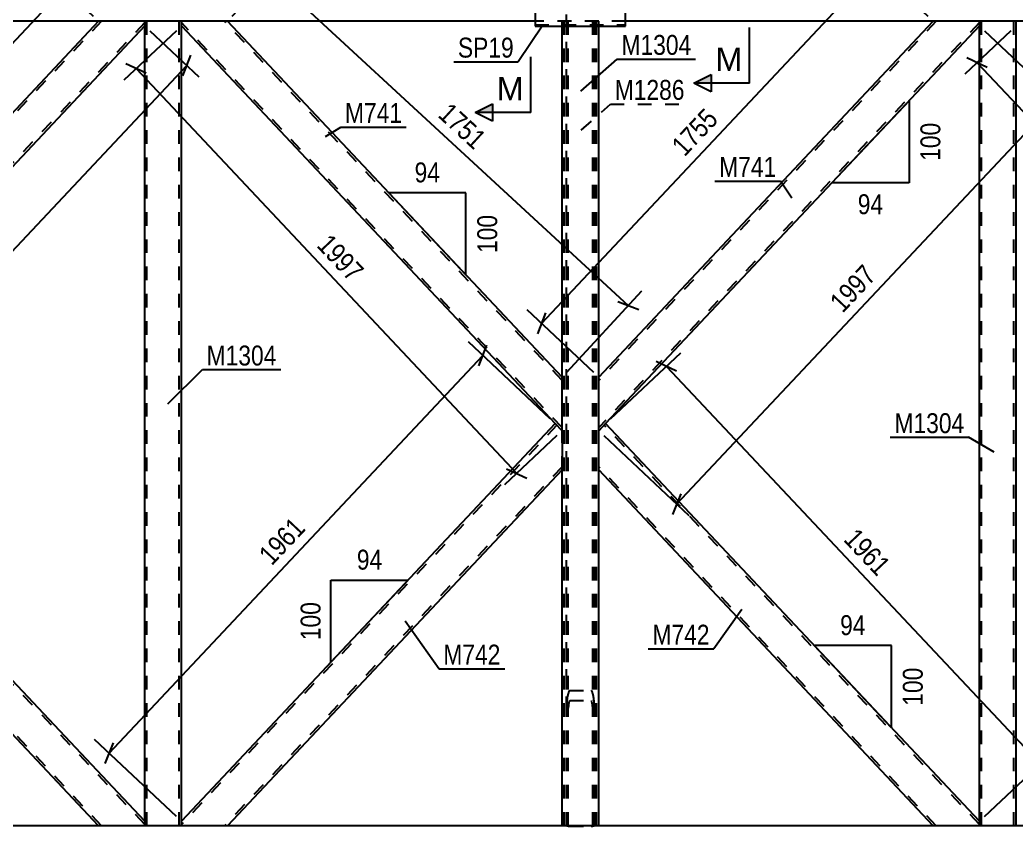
# Model space of a CAD drawing. Header units: millimetres. Extents: x -135 to 1054, y -647 to 194.
# Drawn here: x 540.4 to 683.6, y -121.6 to -5.8 of the extents above; entities that cross this region are included whole.
import ezdxf

# ---------------------------------------------------------------- set-up
doc = ezdxf.new("R2010")
doc.units = ezdxf.units.MM
doc.linetypes.add('DXK_LINE_DOT2', pattern=[3.9198, 1.9599, -1.9599])
doc.styles.add('Arial', font='ARIAL.TTF', dxfattribs={"height": 0.2})
doc.styles.add('Arial Narrow', font='ARIALN.TTF', dxfattribs={"height": 0.2})

# ---------------------------------------------------------------- blocks, each defined once
blk = doc.blocks.new('Part-122571314-7577 - 7179')
at = {"color": 2, "linetype": 'Continuous'}
for p, q in [((563.64, -6.66), (563.64, -6)), ((563.64, -6.66), (617.38, -63.8)), ((618.36, -57.14), (570.27, -6)), ((618.36, -64.85), (618.36, -57.14))]:
    blk.add_line(p, q, dxfattribs=at)
at = {"color": 7, "linetype": 'DXK_LINE_DOT2'}
for p, q in [((570.27, -6), (563.64, -6)), ((618.36, -64.38), (563.64, -6.19)), ((618.36, -57.61), (569.83, -6)), ((618.36, -64.85), (617.38, -63.8)), ((618.36, -64.38), (618.36, -64.34))]:
    blk.add_line(p, q, dxfattribs=at)
blk = doc.blocks.new('Part-122571314-7204 - 7179')
at = {"color": 7, "linetype": 'DXK_LINE_DOT2'}
for p, q in [((619.05, 12.36), (619.01, 12.29)), ((619.01, -121.6), (619.01, 12.29)), ((619.15, 12.42), (619.05, 12.36)), ((619.31, 12.46), (619.15, 12.42)), ((619.25, 12.29), (619.27, 12.33)), ((619.25, -121.6), (619.25, 12.29)), ((619.27, 12.33), (619.32, 12.36)), ((619.49, 12.48), (619.31, 12.46)), ((619.32, 12.36), (619.4, 12.38)), ((619.4, 12.38), (619.49, 12.38)), ((619.49, 12.48), (622.53, 12.48)), ((619.49, 12.38), (622.53, 12.38)), ((622.72, 12.46), (622.53, 12.48)), ((622.53, 12.38), (622.62, 12.38)), ((622.62, 12.38), (622.7, 12.36)), ((622.7, 12.36), (622.75, 12.33)), ((622.87, 12.42), (622.72, 12.46)), ((622.75, 12.33), (622.77, 12.29)), ((622.77, -121.6), (622.77, 12.29)), ((622.98, 12.36), (622.87, 12.42)), ((623.01, 12.29), (622.98, 12.36)), ((623.01, -121.6), (623.01, 12.29)), ((619.01, 11.09), (619.05, 11.02)), ((619.05, 11.02), (619.15, 10.95)), ((619.15, 10.95), (619.31, 10.91)), ((619.27, 11.05), (619.25, 11.09)), ((619.32, 11.02), (619.27, 11.05)), ((619.31, 10.91), (619.49, 10.9)), ((619.4, 11), (619.32, 11.02)), ((619.49, 10.99), (619.4, 11)), ((619.49, 10.99), (622.53, 10.99)), ((619.49, 10.9), (622.53, 10.9)), ((622.62, 11), (622.53, 10.99)), ((622.53, 10.9), (622.72, 10.91)), ((622.7, 11.02), (622.62, 11)), ((622.75, 11.05), (622.7, 11.02)), ((622.72, 10.91), (622.87, 10.95)), ((622.77, 11.09), (622.75, 11.05)), ((622.87, 10.95), (622.98, 11.02)), ((622.98, 11.02), (623.01, 11.09)), ((619.01, -104.98), (619.01, -2.17)), ((623.01, -121.6), (623.01, -1.54)), ((619.49, -102.16), (619.31, -102.38)), ((619.49, -102.16), (622.53, -102.16)), ((622.72, -102.38), (622.53, -102.16)), ((619.05, -103.9), (619.01, -104.98)), ((619.25, -104.98), (619.27, -104.44)), ((619.4, -103.68), (619.49, -103.57)), ((619.49, -103.57), (622.53, -103.57)), ((622.53, -103.57), (622.62, -103.68)), ((622.75, -104.44), (622.77, -104.98)), ((623.01, -104.98), (622.98, -103.9)), ((622.77, -121.6), (619.01, -121.6)), ((619.05, -121.6), (619.15, -121.6)), ((619.15, -121.6), (622.87, -121.6)), ((619.15, -121.6), (619.31, -121.62)), ((619.31, -121.62), (619.49, -121.63)), ((619.49, -121.63), (622.53, -121.63)), ((622.53, -121.63), (622.72, -121.62)), ((622.72, -121.62), (622.87, -121.6)), ((623.01, -121.6), (622.77, -121.6)), ((622.87, -121.6), (622.98, -121.6))]:
    blk.add_line(p, q, dxfattribs=at)
for centre, radius, start, end in [((624.73, -104.08), 5.69, 162.5128, 178.14), ((617.29, -104.08), 5.69, 1.86, 17.4875), ((622.11, -104.53), 2.84, 162.5128, 178.14), ((619.91, -104.53), 2.84, 1.86, 17.4875)]:
    blk.add_arc(centre, radius, start, end, dxfattribs=at)
blk = doc.blocks.new('Part-122571314-7272 - 7179')
at = {"color": 2, "linetype": 'Continuous'}
for p, q in [((614.5, -6), (447.5, -6)), ((794.5, -6), (627.5, -6))]:
    blk.add_line(p, q, dxfattribs=at)
at = {"color": 7, "linetype": 'DXK_LINE_DOT2'}
blk.add_line((627.5, -6), (614.5, -6), dxfattribs=at)
blk = doc.blocks.new('Part-122571314-7277 - 7179')
at = {"color": 7, "linetype": 'DXK_LINE_DOT2'}
blk.add_line((780, -121.6), (190.48, -121.6), dxfattribs=at)
at = {"color": 2, "linetype": 'Continuous'}
blk.add_line((780, -121.6), (198.6, -121.6), dxfattribs=at)
blk = doc.blocks.new('Part-122571314-7482 - 7179')
at = {"color": 2, "linetype": 'Continuous'}
for p, q in [((504.62, -63.8), (501, -67.65)), ((558.36, -120.94), (504.62, -63.8)), ((551.73, -121.6), (501, -67.65)), ((558.36, -121.6), (558.36, -120.94))]:
    blk.add_line(p, q, dxfattribs=at)
at = {"color": 7, "linetype": 'DXK_LINE_DOT2'}
for p, q in [((558.36, -121.41), (504.41, -64.03)), ((501.22, -67.42), (501.24, -67.4)), ((552.17, -121.6), (501.22, -67.42)), ((558.36, -121.6), (551.73, -121.6))]:
    blk.add_line(p, q, dxfattribs=at)
blk = doc.blocks.new('Part-122571314-7352 - 7179')
at = {"color": 2, "linetype": 'Continuous'}
for p, q in [((623.64, -57.14), (671.73, -6)), ((678.36, -6.66), (624.62, -63.8)), ((678.36, -6.66), (678.36, -6)), ((623.64, -63.91), (623.64, -57.14)), ((623.64, -64.85), (623.64, -63.91))]:
    blk.add_line(p, q, dxfattribs=at)
at = {"color": 7, "linetype": 'DXK_LINE_DOT2'}
for p, q in [((672.17, -6), (623.64, -57.61)), ((678.36, -6.19), (623.64, -64.38)), ((678.36, -6), (671.73, -6)), ((624.62, -63.8), (623.64, -64.85)), ((623.64, -64.78), (623.64, -63.91)), ((623.64, -64.38), (623.64, -64.34))]:
    blk.add_line(p, q, dxfattribs=at)
blk = doc.blocks.new('Part-122571314-7405 - 7179')
at = {"color": 2, "linetype": 'Continuous'}
for p, q in [((627.5, 5.73), (614.5, 5.73)), ((614.5, 5.73), (614.5, -6.71)), ((614.5, 5.51), (627.5, 5.51)), ((627.5, -6.71), (627.5, 5.73)), ((614.5, -6.71), (627.5, -6.71))]:
    blk.add_line(p, q, dxfattribs=at)
at = {"color": 7, "linetype": 'DXK_LINE_DOT2'}
blk.add_line((614.5, -6.49), (627.5, -6.49), dxfattribs=at)
blk = doc.blocks.new('Part-122571314-7467 - 7179')
at = {"color": 2, "linetype": 'Continuous'}
for p, q in [((624.62, -63.8), (623.64, -64.85)), ((678.36, -120.94), (624.62, -63.8)), ((623.64, -69.53), (623.64, -64.85)), ((623.64, -70.46), (623.64, -69.53)), ((671.73, -121.6), (623.64, -70.46)), ((678.36, -121.6), (678.36, -120.94))]:
    blk.add_line(p, q, dxfattribs=at)
at = {"color": 7, "linetype": 'DXK_LINE_DOT2'}
for p, q in [((678.36, -121.41), (624.41, -64.03)), ((623.64, -70.39), (623.64, -69.53)), ((672.17, -121.6), (623.64, -69.99)), ((678.36, -121.6), (671.73, -121.6))]:
    blk.add_line(p, q, dxfattribs=at)
blk = doc.blocks.new('Part-122571314-7527 - 7179')
at = {"color": 7, "linetype": 'DXK_LINE_DOT2'}
for p, q in [((683.64, -6), (678.36, -6)), ((678.36, -6.66), (678.36, -6)), ((678.68, -121.6), (678.68, -6)), ((683.32, -121.6), (683.32, -6)), ((683.64, -6.66), (683.64, -6)), ((678.36, -121.6), (678.36, -120.94)), ((683.64, -121.6), (678.36, -121.6)), ((683.64, -121.6), (683.64, -120.94))]:
    blk.add_line(p, q, dxfattribs=at)
at = {"color": 2, "linetype": 'Continuous'}
for p, q in [((678.36, -120.94), (678.36, -6.66)), ((683.64, -120.94), (683.64, -6.66))]:
    blk.add_line(p, q, dxfattribs=at)
blk = doc.blocks.new('Part-122571314-7532 - 7179')
at = {"color": 7, "linetype": 'DXK_LINE_DOT2'}
for p, q in [((563.64, -6), (558.36, -6)), ((558.36, -6.66), (558.36, -6)), ((558.68, -121.6), (558.68, -6)), ((563.32, -121.6), (563.32, -6)), ((563.64, -6.66), (563.64, -6)), ((558.36, -121.6), (558.36, -120.94)), ((563.64, -121.6), (558.36, -121.6)), ((563.64, -121.6), (563.64, -120.94))]:
    blk.add_line(p, q, dxfattribs=at)
at = {"color": 2, "linetype": 'Continuous'}
for p, q in [((558.36, -120.94), (558.36, -6.66)), ((563.64, -120.94), (563.64, -6.66))]:
    blk.add_line(p, q, dxfattribs=at)
blk = doc.blocks.new('Part-122571314-7582 - 7179')
at = {"color": 2, "linetype": 'Continuous'}
for p, q in [((617.38, -63.8), (563.64, -120.94)), ((618.36, -64.85), (617.38, -63.8)), ((618.36, -64.85), (618.36, -70.46)), ((618.36, -70.46), (570.27, -121.6)), ((563.64, -121.6), (563.64, -120.94))]:
    blk.add_line(p, q, dxfattribs=at)
at = {"color": 7, "linetype": 'DXK_LINE_DOT2'}
for p, q in [((617.6, -64.03), (563.64, -121.41)), ((618.36, -69.99), (569.83, -121.6)), ((570.27, -121.6), (563.64, -121.6))]:
    blk.add_line(p, q, dxfattribs=at)
blk = doc.blocks.new('Part-122571314-7592 - 7179')
at = {"color": 7, "linetype": 'DXK_LINE_DOT2'}
for p, q in [((552.17, -6), (443.64, -121.41)), ((558.36, -6.19), (449.83, -121.6)), ((558.36, -6), (551.73, -6)), ((501, -59.95), (497.38, -63.8)), ((504.62, -63.8), (501, -67.65)), ((450.27, -121.6), (443.64, -121.6))]:
    blk.add_line(p, q, dxfattribs=at)
at = {"color": 2, "linetype": 'Continuous'}
for p, q in [((551.73, -6), (501, -59.95)), ((558.36, -6.66), (504.62, -63.8)), ((558.36, -6.66), (558.36, -6)), ((497.38, -63.8), (443.64, -120.94)), ((501, -67.65), (450.27, -121.6)), ((443.64, -121.6), (443.64, -120.94))]:
    blk.add_line(p, q, dxfattribs=at)
blk = doc.blocks.new('Part-122571314-7654 - 7179')
at = {"color": 7, "linetype": 'DXK_LINE_DOT2'}
for p, q in [((623.64, -6), (618.36, -6)), ((618.36, -6.71), (618.36, -6)), ((618.68, -121.6), (618.68, -6)), ((623.32, -121.6), (623.32, -6)), ((623.64, -6.71), (623.64, -6)), ((618.36, -70.46), (618.36, -57.14)), ((623.64, -70.46), (623.64, -57.14)), ((623.64, -121.6), (618.36, -121.6))]:
    blk.add_line(p, q, dxfattribs=at)
at = {"color": 2, "linetype": 'Continuous'}
for p, q in [((618.36, -57.14), (618.36, -6.71)), ((623.64, -57.14), (623.64, -6.71)), ((618.36, -121.6), (618.36, -70.46)), ((623.64, -121.6), (623.64, -70.46))]:
    blk.add_line(p, q, dxfattribs=at)
blk = doc.blocks.new('AngleDimension-122571314-8565 - 7179')
at = {"color": 7, "linetype": 'Continuous'}
for p, q in [((668.25, -17.41), (657.15, -29.21)), ((668.25, -17.41), (668.25, -29.21)), ((663.01, -22.98), (657.15, -29.21)), ((668.25, -29.21), (657.15, -29.21))]:
    blk.add_line(p, q, dxfattribs=at)
at = {"color": 0}
for points in [[(673.35, -19.97), (669.15, -19.97), (669.15, -26.65), (673.35, -26.65)], [(665.13, -34.31), (665.13, -30.11), (660.28, -30.11), (660.28, -34.31)]]:
    blk.add_wipeout(points, dxfattribs=at)
at = {"color": 3, "style": 'Arial Narrow'}
blk.add_text('100', height=2.863, rotation=90.0002, dxfattribs=at).set_placement((672.75, -26.05))
blk.add_text('94', height=2.863, dxfattribs=at).set_placement((660.88, -33.71))
blk = doc.blocks.new('StraightDimension-122571314-7945 - 7179')
at = {"color": 7, "linetype": 'Continuous'}
for p, q in [((682.91, -7.35), (676.28, -13.58)), ((679.49, -12.62), (676.56, -11.26)), ((678.03, -11.94), (731.76, -69.08)), ((736.65, -64.49), (730.02, -70.72)), ((730.3, -68.4), (733.23, -69.76))]:
    blk.add_line(p, q, dxfattribs=at)
at = {"color": 0}
blk.add_wipeout([(708.36, -43.1), (711.42, -40.22), (705.59, -34.02), (702.53, -36.89)], dxfattribs=at)
at = {"color": 3, "style": 'Arial Narrow'}
blk.add_text('1961', height=2.863, rotation=-46.7591, dxfattribs=at).set_placement((703.37, -36.92))
blk = doc.blocks.new('AngleDimension-122571314-8839 - 7179')
at = {"color": 7, "linetype": 'Continuous'}
for p, q in [((663.68, -105.33), (654.62, -95.69)), ((665.72, -95.69), (654.62, -95.69)), ((665.72, -107.5), (654.62, -95.69)), ((665.72, -107.5), (665.72, -95.69))]:
    blk.add_line(p, q, dxfattribs=at)
at = {"color": 0}
for points in [[(662.6, -94.79), (662.6, -90.59), (657.74, -90.59), (657.74, -94.79)], [(670.82, -98.25), (666.62, -98.25), (666.62, -104.94), (670.82, -104.94)]]:
    blk.add_wipeout(points, dxfattribs=at)
at = {"color": 3, "style": 'Arial Narrow'}
blk.add_text('94', height=2.863, dxfattribs=at).set_placement((658.34, -94.19))
blk.add_text('100', height=2.863, rotation=90.0002, dxfattribs=at).set_placement((670.22, -104.34))
blk = doc.blocks.new('AngleDimension-122571314-8853 - 7179')
at = {"color": 7, "linetype": 'Continuous'}
for p, q in [((600.94, -38.61), (593.44, -30.64)), ((604.54, -30.64), (593.44, -30.64)), ((604.54, -42.44), (593.44, -30.64)), ((604.54, -42.44), (604.54, -30.64))]:
    blk.add_line(p, q, dxfattribs=at)
at = {"color": 0}
for points in [[(601.42, -29.74), (601.42, -25.54), (596.56, -25.54), (596.56, -29.74)], [(609.64, -33.2), (605.44, -33.2), (605.44, -39.89), (609.64, -39.89)]]:
    blk.add_wipeout(points, dxfattribs=at)
at = {"color": 3, "style": 'Arial Narrow'}
blk.add_text('94', height=2.863, dxfattribs=at).set_placement((597.16, -29.14))
blk.add_text('100', height=2.863, rotation=90.0002, dxfattribs=at).set_placement((609.04, -39.29))
blk = doc.blocks.new('StraightDimension-122571314-8598 - 7179')
at = {"color": 7, "linetype": 'Continuous'}
for p, q in [((679.09, -7.35), (691.3, -18.83)), ((688.96, -18.69), (690.15, -15.68)), ((634.83, -75.37), (689.55, -17.19)), ((624.37, -65.53), (636.58, -77.02)), ((635.43, -73.87), (634.24, -76.88))]:
    blk.add_line(p, q, dxfattribs=at)
at = {"color": 0}
blk.add_wipeout([(664.56, -42.67), (661.5, -39.79), (655.67, -45.99), (658.73, -48.87)], dxfattribs=at)
at = {"color": 3, "style": 'Arial Narrow'}
blk.add_text('1997', height=2.863, rotation=46.7591, dxfattribs=at).set_placement((658.71, -48.02))
blk = doc.blocks.new('StraightDimension-122571314-8710 - 7179')
at = {"color": 7, "linetype": 'Continuous'}
for p, q in [((616.65, -63.11), (604.9, -52.06)), ((606.38, -55.52), (607.56, -52.51)), ((553.24, -111.15), (606.97, -54.01)), ((562.91, -120.25), (551.16, -109.2)), ((553.83, -109.65), (552.64, -112.66))]:
    blk.add_line(p, q, dxfattribs=at)
at = {"color": 0}
blk.add_wipeout([(582.47, -78.97), (579.41, -76.09), (573.58, -82.29), (576.64, -85.17)], dxfattribs=at)
at = {"color": 3, "style": 'Arial Narrow'}
blk.add_text('1961', height=2.863, rotation=46.7591, dxfattribs=at).set_placement((576.62, -84.32))
blk = doc.blocks.new('StraightDimension-122571314-7704 - 7179')
at = {"color": 7, "linetype": 'Continuous'}
for p, q in [((559.09, -7.35), (566.16, -13.99)), ((563.82, -13.85), (565, -10.85)), ((510.67, -69.49), (564.41, -12.35)), ((505.35, -64.49), (512.42, -71.13)), ((511.26, -67.99), (510.08, -70.99))]:
    blk.add_line(p, q, dxfattribs=at)
at = {"color": 0}
blk.add_wipeout([(539.91, -37.3), (536.85, -34.43), (531.02, -40.63), (534.08, -43.51)], dxfattribs=at)
at = {"color": 3, "style": 'Arial Narrow'}
blk.add_text('1961', height=2.863, rotation=46.7591, dxfattribs=at).set_placement((534.05, -42.66))
blk = doc.blocks.new('StraightDimension-122571314-7719 - 7179')
at = {"color": 7, "linetype": 'Continuous'}
for p, q in [((551.01, -5.31), (544.65, 0.66)), ((546.14, -2.8), (547.32, 0.21)), ((496, -55.24), (546.73, -1.29)), ((500.27, -59.26), (493.92, -53.29)), ((496.59, -53.74), (495.41, -56.74))]:
    blk.add_line(p, q, dxfattribs=at)
at = {"color": 0}
blk.add_wipeout([(523.73, -24.65), (520.67, -21.78), (514.84, -27.98), (517.9, -30.85)], dxfattribs=at)
at = {"color": 3, "style": 'Arial Narrow'}
blk.add_text('1851', height=2.863, rotation=46.7591, dxfattribs=at).set_placement((517.87, -30.01))
blk = doc.blocks.new('StraightDimension-122571314-8613 - 7179')
at = {"color": 7, "linetype": 'Continuous'}
for p, q in [((671.01, -5.31), (661.42, 3.7)), ((662.91, 0.24), (664.09, 3.25)), ((615.41, -49.4), (663.5, 1.74)), ((622.91, -56.45), (613.33, -47.44)), ((616, -47.89), (614.82, -50.9))]:
    blk.add_line(p, q, dxfattribs=at)
at = {"color": 0}
blk.add_wipeout([(641.82, -20.21), (638.76, -17.33), (632.93, -23.54), (635.99, -26.41)], dxfattribs=at)
at = {"color": 3, "style": 'Arial Narrow'}
blk.add_text('1755', height=2.863, rotation=46.7591, dxfattribs=at).set_placement((635.97, -25.56))
blk = doc.blocks.new('StraightDimension-122571314-8763 - 7179')
at = {"color": 7, "linetype": 'Continuous'}
for p, q in [((562.91, -7.35), (555.37, -14.44)), ((558.59, -13.47), (555.66, -12.11)), ((557.12, -12.79), (611.84, -70.98)), ((617.63, -65.53), (610.09, -72.62)), ((610.38, -70.3), (613.31, -71.66))]:
    blk.add_line(p, q, dxfattribs=at)
at = {"color": 0}
blk.add_wipeout([(587.94, -44.47), (591, -41.59), (585.17, -35.39), (582.11, -38.27)], dxfattribs=at)
at = {"color": 3, "style": 'Arial Narrow'}
blk.add_text('1997', height=2.863, rotation=-46.7591, dxfattribs=at).set_placement((582.96, -38.3))
blk = doc.blocks.new('StraightDimension-122571314-8780 - 7179')
at = {"color": 7, "linetype": 'Continuous'}
for p, q in [((570.95, -5.26), (578.34, 2.75)), ((577.91, 0.08), (574.89, 1.23)), ((576.4, 0.65), (627.87, -46.83)), ((619.04, -56.4), (629.81, -44.73)), ((626.36, -46.25), (629.38, -47.4))]:
    blk.add_line(p, q, dxfattribs=at)
at = {"color": 0}
blk.add_wipeout([(605.78, -25.42), (608.62, -22.34), (602.37, -16.56), (599.52, -19.65)], dxfattribs=at)
at = {"color": 3, "style": 'Arial Narrow'}
blk.add_text('1751', height=2.863, rotation=-42.6911, dxfattribs=at).set_placement((600.37, -19.62))
blk = doc.blocks.new('AngleDimension-122571314-8825 - 7179')
at = {"color": 7, "linetype": 'Continuous'}
for p, q in [((585.14, -86.28), (596.24, -86.28)), ((585.14, -98.08), (596.24, -86.28)), ((585.14, -98.08), (585.14, -86.28)), ((584.61, -98.64), (585.14, -98.08))]:
    blk.add_line(p, q, dxfattribs=at)
at = {"color": 0}
for points in [[(593.12, -85.38), (593.12, -81.18), (588.26, -81.18), (588.26, -85.38)], [(584.24, -88.84), (580.04, -88.84), (580.04, -95.52), (584.24, -95.52)]]:
    blk.add_wipeout(points, dxfattribs=at)
at = {"color": 3, "style": 'Arial Narrow'}
blk.add_text('94', height=2.863, dxfattribs=at).set_placement((588.86, -84.78))
blk.add_text('100', height=2.863, rotation=90.0002, dxfattribs=at).set_placement((583.64, -94.92))
blk = doc.blocks.new('StraightDimension-122571314-30918 - 7179')
at = {"color": 7, "linetype": 'Continuous'}
for p, q in [((625.35, -63.11), (635.44, -53.63)), ((634.83, -56.26), (631.9, -54.9)), ((633.37, -55.58), (687.1, -112.72)), ((679.09, -120.25), (689.18, -110.77)), ((685.64, -112.04), (688.57, -113.4))]:
    blk.add_line(p, q, dxfattribs=at)
at = {"color": 0}
blk.add_wipeout([(663.7, -86.74), (666.76, -83.86), (660.92, -77.66), (657.86, -80.53)], dxfattribs=at)
at = {"color": 3, "style": 'Arial Narrow'}
blk.add_text('1961', height=2.863, rotation=-46.7591, dxfattribs=at).set_placement((658.71, -80.56))
blk = doc.blocks.new('Mark-122571314-7573 - 7179')
at = {"color": 0}
blk.add_wipeout([(595.37, -20.6), (595.37, -17.6), (587.15, -17.6), (587.15, -20.6)], dxfattribs=at)
blk.add_wipeout([(595.37, -20.6), (595.37, -17.6), (587.15, -17.6), (587.15, -20.6)], dxfattribs=at)
at = {"color": 30, "linetype": 'Continuous'}
for p, q in [((584.34, -22.56), (586.55, -21.2)), ((586.55, -21.2), (595.97, -21.2))]:
    blk.add_line(p, q, dxfattribs=at)
at = {"color": 3, "style": 'Arial Narrow'}
blk.add_text('M741', height=2.863, dxfattribs=at).set_placement((587.15, -20.6))
blk = doc.blocks.new('Mark-122571314-7200 - 7179')
at = {"color": 0}
blk.add_wipeout([(636, -17.28), (636, -14.28), (625.94, -14.28), (625.94, -17.28)], dxfattribs=at)
blk.add_wipeout([(636, -17.28), (636, -14.28), (625.94, -14.28), (625.94, -17.28)], dxfattribs=at)
at = {"color": 30, "linetype": 'DXK_LINE_DOT2'}
for p, q in [((621.13, -21.65), (625.34, -17.88)), ((625.34, -17.88), (636.6, -17.88))]:
    blk.add_line(p, q, dxfattribs=at)
at = {"color": 3, "style": 'Arial Narrow'}
blk.add_text('M1286', height=2.863, dxfattribs=at).set_placement((625.94, -17.28))
blk = doc.blocks.new('SectionMark-122571314-32792 - 7179')
at = {"color": 6, "linetype": 'Continuous'}
for p, q in [((605.86, 25.12), (608.36, 26.37)), ((613.86, 25.12), (605.86, 25.12)), ((613.86, 25.12), (613.86, 17.12)), ((613.86, -19.11), (613.86, -11.11)), ((613.86, -19.11), (605.86, -19.11)), ((608.36, -20.36), (605.86, -19.11))]:
    blk.add_line(p, q, dxfattribs=at)
at = {"color": 0, "linetype": 'Continuous'}
for points in [[(612.86, 19.87), (612.86, 23.37), (608.97, 23.37), (608.97, 19.87)], [(612.86, -17.36), (612.86, -13.86), (608.97, -13.86), (608.97, -17.36)]]:
    blk.add_wipeout(points, dxfattribs=at)
at = {"linetype": 'Continuous'}
for points in [[(608.36, 25.12), (608.36, 23.87), (605.86, 25.12)], [(608.36, -17.86), (608.36, -19.11), (605.86, -19.11)]]:
    blk.add_hatch(color=6, dxfattribs=at).paths.add_polyline_path(points)
at = {"color": 6, "linetype": 'Continuous'}
for p, q in [((608.36, 23.87), (608.36, 26.37)), ((605.86, 25.12), (608.36, 23.87)), ((605.86, -19.11), (608.36, -17.86)), ((608.36, -17.86), (608.36, -20.36))]:
    blk.add_line(p, q, dxfattribs=at)
at = {"color": 3, "linetype": 'Continuous', "style": 'Arial'}
for p in [(608.97, 19.87), (608.97, -17.36)]:
    blk.add_text('M', height=3.34, dxfattribs=at).set_placement(p)
blk = doc.blocks.new('Mark-122571314-7348 - 7179')
at = {"color": 0}
blk.add_wipeout([(649.17, -28.35), (649.17, -25.35), (640.95, -25.35), (640.95, -28.35)], dxfattribs=at)
blk.add_wipeout([(649.17, -28.35), (649.17, -25.35), (640.95, -25.35), (640.95, -28.35)], dxfattribs=at)
at = {"color": 30, "linetype": 'Continuous'}
for p in [(640.35, -28.95), (651.42, -31.42)]:
    blk.add_line(p, (649.77, -28.95), dxfattribs=at)
at = {"color": 3, "style": 'Arial Narrow'}
blk.add_text('M741', height=2.863, dxfattribs=at).set_placement((640.95, -28.35))
blk = doc.blocks.new('Mark-122571314-7401 - 7179')
at = {"color": 0}
blk.add_wipeout([(611.43, -11.21), (611.43, -8.21), (603.39, -8.21), (603.39, -11.21)], dxfattribs=at)
blk.add_wipeout([(611.43, -11.21), (611.43, -8.21), (603.39, -8.21), (603.39, -11.21)], dxfattribs=at)
at = {"color": 30, "linetype": 'Continuous'}
for p in [(615.62, -6.56), (602.79, -11.81)]:
    blk.add_line(p, (612.03, -11.81), dxfattribs=at)
at = {"color": 3, "style": 'Arial Narrow'}
blk.add_text('SP19', height=2.863, dxfattribs=at).set_placement((603.39, -11.21))
blk = doc.blocks.new('Mark-122571314-7528 - 7179')
at = {"color": 0}
blk.add_wipeout([(577.31, -55.45), (577.31, -52.45), (567.26, -52.45), (567.26, -55.45)], dxfattribs=at)
blk.add_wipeout([(577.31, -55.45), (577.31, -52.45), (567.26, -52.45), (567.26, -55.45)], dxfattribs=at)
at = {"color": 30, "linetype": 'Continuous'}
for p, q in [((561.7, -60.95), (566.66, -56.05)), ((566.66, -56.05), (577.91, -56.05))]:
    blk.add_line(p, q, dxfattribs=at)
at = {"color": 3, "style": 'Arial Narrow'}
blk.add_text('M1304', height=2.863, dxfattribs=at).set_placement((567.26, -55.45))
blk = doc.blocks.new('Mark-122571314-7463 - 7179')
at = {"color": 0}
blk.add_wipeout([(639.58, -95.56), (639.58, -92.56), (631.36, -92.56), (631.36, -95.56)], dxfattribs=at)
blk.add_wipeout([(639.58, -95.56), (639.58, -92.56), (631.36, -92.56), (631.36, -95.56)], dxfattribs=at)
at = {"color": 30, "linetype": 'Continuous'}
for p in [(644.21, -90.5), (630.76, -96.16)]:
    blk.add_line(p, (640.18, -96.16), dxfattribs=at)
at = {"color": 3, "style": 'Arial Narrow'}
blk.add_text('M742', height=2.863, dxfattribs=at).set_placement((631.36, -95.56))
blk = doc.blocks.new('Mark-122571314-7523 - 7179')
at = {"color": 0}
blk.add_wipeout([(676.21, -65.17), (676.21, -62.17), (666.16, -62.17), (666.16, -65.17)], dxfattribs=at)
blk.add_wipeout([(676.21, -65.17), (676.21, -62.17), (666.16, -62.17), (666.16, -65.17)], dxfattribs=at)
at = {"color": 30, "linetype": 'Continuous'}
for p in [(665.56, -65.77), (680.5, -67.91)]:
    blk.add_line(p, (676.81, -65.77), dxfattribs=at)
at = {"color": 3, "style": 'Arial Narrow'}
blk.add_text('M1304', height=2.863, dxfattribs=at).set_placement((666.16, -65.17))
blk = doc.blocks.new('Mark-122571314-7578 - 7179')
at = {"color": 0}
blk.add_wipeout([(609.52, -98.42), (609.52, -95.42), (601.29, -95.42), (601.29, -98.42)], dxfattribs=at)
blk.add_wipeout([(609.52, -98.42), (609.52, -95.42), (601.29, -95.42), (601.29, -98.42)], dxfattribs=at)
at = {"color": 30, "linetype": 'Continuous'}
for p, q in [((595.79, -92.15), (600.69, -99.02)), ((600.69, -99.02), (610.12, -99.02))]:
    blk.add_line(p, q, dxfattribs=at)
at = {"color": 3, "style": 'Arial Narrow'}
blk.add_text('M742', height=2.863, dxfattribs=at).set_placement((601.29, -98.42))
blk = doc.blocks.new('Mark-122571314-7650 - 7179')
at = {"color": 0}
blk.add_wipeout([(636.96, -10.82), (636.96, -7.82), (626.91, -7.82), (626.91, -10.82)], dxfattribs=at)
blk.add_wipeout([(636.96, -10.82), (636.96, -7.82), (626.91, -7.82), (626.91, -10.82)], dxfattribs=at)
at = {"color": 30, "linetype": 'Continuous'}
for p, q in [((621.08, -16.02), (626.31, -11.42)), ((626.31, -11.42), (637.56, -11.42))]:
    blk.add_line(p, q, dxfattribs=at)
at = {"color": 3, "style": 'Arial Narrow'}
blk.add_text('M1304', height=2.863, dxfattribs=at).set_placement((626.91, -10.82))
blk = doc.blocks.new('SectionMark-122571314-33254 - 7179')
at = {"color": 6, "linetype": 'Continuous'}
for p, q in [((637.3, 21.39), (639.8, 22.64)), ((645.3, 21.39), (637.3, 21.39)), ((645.3, 21.39), (645.3, 13.39)), ((645.3, -14.87), (645.3, -6.87)), ((645.3, -14.87), (637.3, -14.87)), ((639.8, -16.12), (637.3, -14.87))]:
    blk.add_line(p, q, dxfattribs=at)
at = {"color": 0, "linetype": 'Continuous'}
for points in [[(644.3, 16.14), (644.3, 19.64), (640.42, 19.64), (640.42, 16.14)], [(644.3, -13.12), (644.3, -9.62), (640.42, -9.62), (640.42, -13.12)]]:
    blk.add_wipeout(points, dxfattribs=at)
at = {"linetype": 'Continuous'}
for points in [[(639.8, 21.39), (639.8, 20.14), (637.3, 21.39)], [(639.8, -13.62), (639.8, -14.87), (637.3, -14.87)]]:
    blk.add_hatch(color=6, dxfattribs=at).paths.add_polyline_path(points)
at = {"color": 6, "linetype": 'Continuous'}
for p, q in [((639.8, 20.14), (639.8, 22.64)), ((637.3, 21.39), (639.8, 20.14)), ((637.3, -14.87), (639.8, -13.62)), ((639.8, -13.62), (639.8, -16.12))]:
    blk.add_line(p, q, dxfattribs=at)
at = {"color": 3, "linetype": 'Continuous', "style": 'Arial'}
for p in [(640.42, 16.14), (640.42, -13.12)]:
    blk.add_text('M', height=3.34, dxfattribs=at).set_placement(p)

msp = doc.modelspace()

# ---------------------------------------------------------------- block references
for name in ['Part-122571314-7204 - 7179', 'Part-122571314-7272 - 7179', 'Part-122571314-7405 - 7179', 'Part-122571314-7592 - 7179', 'Part-122571314-7532 - 7179', 'Part-122571314-7577 - 7179', 'Part-122571314-7654 - 7179', 'Part-122571314-7352 - 7179', 'Part-122571314-7527 - 7179', 'Part-122571314-7482 - 7179', 'Part-122571314-7582 - 7179', 'Part-122571314-7467 - 7179', 'Part-122571314-7277 - 7179']:
    msp.add_blockref(name, (0, 0))

# ---------------------------------------------------------------- next in the draw order: block references
for name in ['StraightDimension-122571314-7945 - 7179', 'AngleDimension-122571314-8565 - 7179', 'AngleDimension-122571314-8853 - 7179', 'StraightDimension-122571314-8710 - 7179', 'AngleDimension-122571314-8839 - 7179']:
    msp.add_blockref(name, (0, 0))

# ---------------------------------------------------------------- next in the draw order: block references
for name in ['StraightDimension-122571314-7704 - 7179', 'StraightDimension-122571314-8598 - 7179', 'AngleDimension-122571314-8825 - 7179']:
    msp.add_blockref(name, (0, 0))

# ---------------------------------------------------------------- next in the draw order: block references
for name in ['StraightDimension-122571314-8613 - 7179', 'StraightDimension-122571314-7719 - 7179', 'Mark-122571314-7578 - 7179']:
    msp.add_blockref(name, (0, 0))

# ---------------------------------------------------------------- next in the draw order: block references
for name in ['StraightDimension-122571314-8763 - 7179', 'Mark-122571314-7348 - 7179']:
    msp.add_blockref(name, (0, 0))

# ---------------------------------------------------------------- next in the draw order: block references
msp.add_blockref('StraightDimension-122571314-8780 - 7179', (0, 0))

# ---------------------------------------------------------------- next in the draw order: block references
for name in ['SectionMark-122571314-32792 - 7179', 'Mark-122571314-7200 - 7179', 'Mark-122571314-7573 - 7179', 'Mark-122571314-7528 - 7179', 'StraightDimension-122571314-30918 - 7179']:
    msp.add_blockref(name, (0, 0))

# ---------------------------------------------------------------- next in the draw order: block references
for name in ['Mark-122571314-7401 - 7179', 'Mark-122571314-7650 - 7179', 'Mark-122571314-7523 - 7179', 'Mark-122571314-7463 - 7179']:
    msp.add_blockref(name, (0, 0))

# ---------------------------------------------------------------- next in the draw order: block references
msp.add_blockref('SectionMark-122571314-33254 - 7179', (0, 0))

doc.saveas('drawing.dxf')
